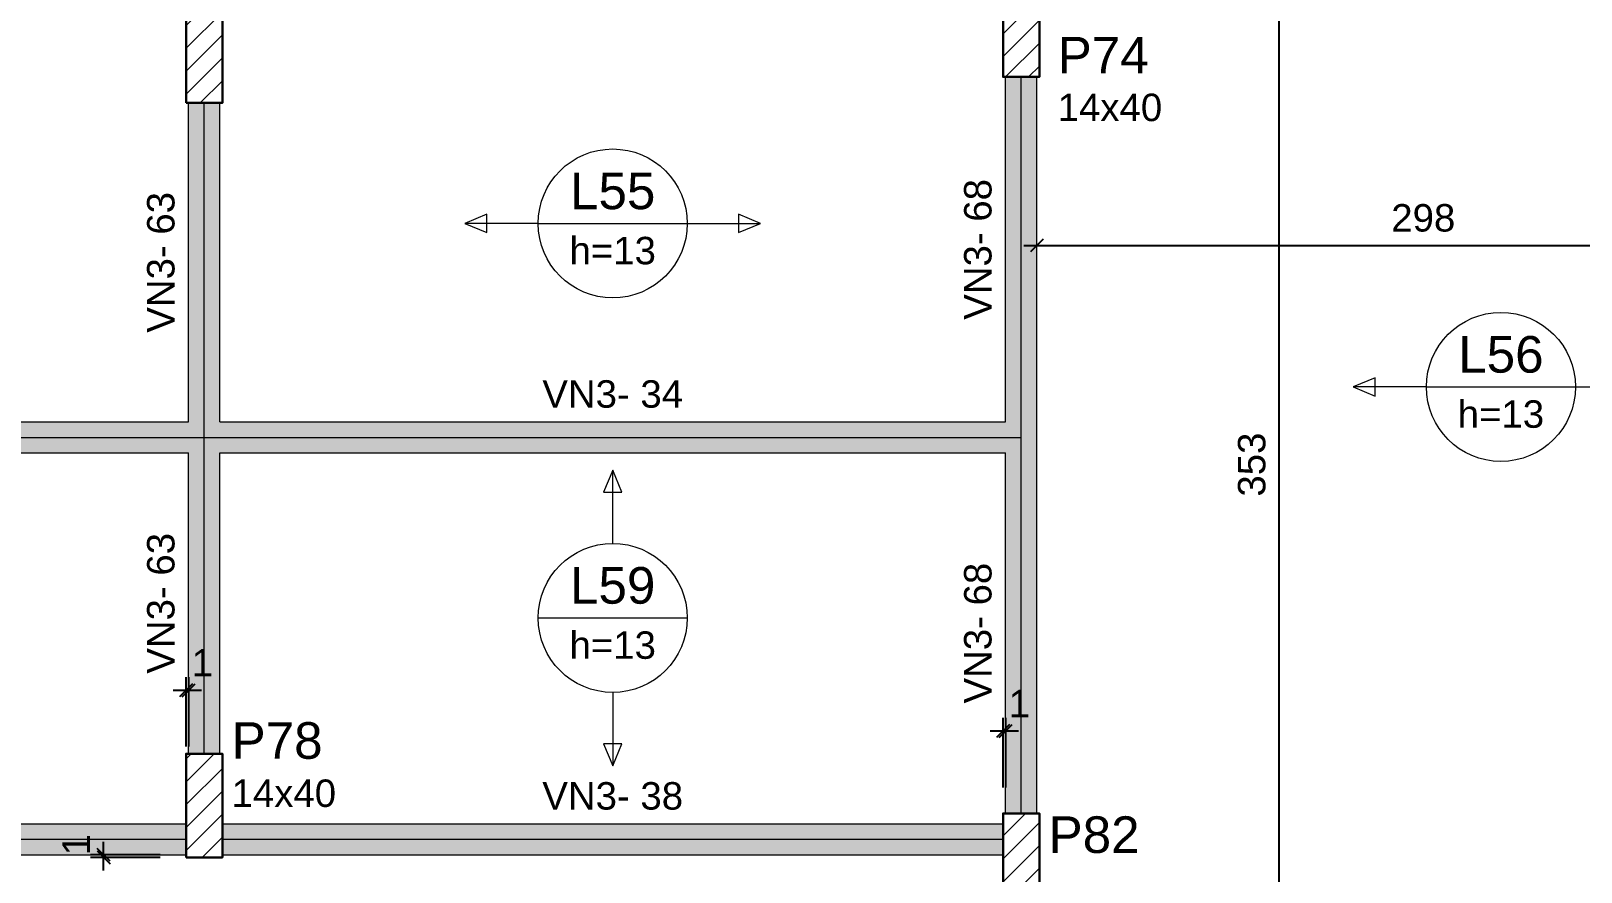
# Model space of a CAD drawing. Header units: millimetres. Extents: x -8 to 605, y -494 to 220.
# Drawn here: x 14.13 to 26.08, y -482.56 to -476.07 of the extents above; entities that cross this region are included whole.
import ezdxf

# ---------------------------------------------------------------- set-up
doc = ezdxf.new("R2010")
doc.units = ezdxf.units.MM
doc.header["$MEASUREMENT"] = 0
doc.linetypes.add('NULL', pattern=[0])
for name, color, linetype, lineweight in [('FO-Cotas', 5, 'Continuous', 5), ('FO-Eixos', 5, 'Continuous', 5), ('FO-Hachura pilar que passa', 19, 'Continuous', 5), ('FO-Hachura viga', 43, 'Continuous', 5), ('FO-Pilares', 4, 'Continuous', 30), ('FO-Textos das lajes', 1, 'Continuous', 20), ('FO-Textos das vigas', 7, 'Continuous', 5), ('FO-Textos dos pilares', 7, 'Continuous', 5), ('FO-Vigas', 1, 'Continuous', 20)]:
    doc.layers.add(name, color=color, linetype=linetype, lineweight=lineweight)
doc.styles.add('Arial', font='arial.ttf')
doc.dimstyles.new('UM_50.000000', dxfattribs={"dimtxt": 0.18, "dimasz": 0.1, "dimexe": 0.1, "dimexo": 0.2, "dimgap": 0, "dimtad": 1, "dimtih": 1, "dimtoh": 1, "dimdec": 1, "dimlfac": 50, "dimzin": 0, "dimdsep": 46, "dimtxsty": 'Standard', "dimcen": 0.09, "dimdle": 0.1, "dimadec": 1, "dimazin": 2, "dimtfac": 1, "dimtdec": 4, "dimtofl": 0, "dimtmove": 0, "dimatfit": 3, "dimfxl": 1, "dimtolj": 1, "dimarcsym": 0})
pattern_1 = [(45, (-4.58844, -411.61486), (-0.08838835, 0.08838835), [])]

# ---------------------------------------------------------------- blocks, each defined once
blk = doc.blocks.new('_Oblique')
at = {"color": 0, "linetype": 'ByBlock', "lineweight": -2}
blk.add_line((-0.5, -0.5), (0.5, 0.5), dxfattribs=at)
blk = doc.blocks.new('*D4117')
at = {"layer": 'Defpoints', "color": 0, "transparency": 16777216}
for p in [(15.322, -482.445), (9.302, -483.205), (15.322, -484.617)]:
    blk.add_point(p, dxfattribs=at)
at = {"layer": 'FO-Cotas', "color": 0, "lineweight": -2, "transparency": 16777216}
for p, q in [((15.322, -482.645), (15.322, -484.717)), ((9.302, -483.405), (9.302, -484.717)), ((9.202, -484.617), (15.422, -484.617))]:
    blk.add_line(p, q, dxfattribs=at)
at = {"layer": 'FO-Cotas', "color": 0, "lineweight": -2, "transparency": 16777216, "xscale": 0.1, "yscale": 0.1, "zscale": 0.1, "rotation": 180}
blk.add_blockref('_Oblique', (9.302, -484.617), dxfattribs=at)
at = {"layer": 'FO-Cotas', "color": 0, "lineweight": -2, "transparency": 16777216, "xscale": 0.1, "yscale": 0.1, "zscale": 0.1}
blk.add_blockref('_Oblique', (15.322, -484.617), dxfattribs=at)
at = {"layer": 'FO-Cotas', "color": 7, "transparency": 16777216, "insert": (12.312, -484.405), "char_height": 0.2118, "attachment_point": 5, "rotation": 0.0057, "style": 'Arial'}
blk.add_mtext('\\A1;301', dxfattribs=at)
blk = doc.blocks.new('*D4118')
at = {"layer": 'Defpoints', "color": 0, "transparency": 16777216}
for p in [(15.322, -482.445), (15.602, -482.445), (15.602, -484.617)]:
    blk.add_point(p, dxfattribs=at)
at = {"layer": 'FO-Cotas', "color": 0, "lineweight": -2, "transparency": 16777216}
for p, q in [((15.322, -482.645), (15.322, -484.717)), ((15.602, -482.645), (15.602, -484.717)), ((15.222, -484.617), (15.702, -484.617))]:
    blk.add_line(p, q, dxfattribs=at)
at = {"layer": 'FO-Cotas', "color": 0, "lineweight": -2, "transparency": 16777216, "xscale": 0.1, "yscale": 0.1, "zscale": 0.1, "rotation": 180}
blk.add_blockref('_Oblique', (15.322, -484.617), dxfattribs=at)
at = {"layer": 'FO-Cotas', "color": 0, "lineweight": -2, "transparency": 16777216, "xscale": 0.1, "yscale": 0.1, "zscale": 0.1}
blk.add_blockref('_Oblique', (15.602, -484.617), dxfattribs=at)
at = {"layer": 'FO-Cotas', "color": 7, "transparency": 16777216, "insert": (15.462, -484.405), "char_height": 0.2118, "attachment_point": 5, "rotation": 0.0057, "style": 'Arial'}
blk.add_mtext('\\A1;14', dxfattribs=at)
blk = doc.blocks.new('*D4119')
at = {"layer": 'Defpoints', "color": 0, "transparency": 16777216}
for p in [(15.602, -482.445), (21.622, -483.205), (21.622, -484.617)]:
    blk.add_point(p, dxfattribs=at)
at = {"layer": 'FO-Cotas', "color": 0, "lineweight": -2, "transparency": 16777216}
for p, q in [((15.602, -482.645), (15.602, -484.717)), ((21.622, -483.405), (21.622, -484.717)), ((15.502, -484.617), (21.722, -484.617))]:
    blk.add_line(p, q, dxfattribs=at)
at = {"layer": 'FO-Cotas', "color": 0, "lineweight": -2, "transparency": 16777216, "xscale": 0.1, "yscale": 0.1, "zscale": 0.1, "rotation": 180}
blk.add_blockref('_Oblique', (15.602, -484.617), dxfattribs=at)
at = {"layer": 'FO-Cotas', "color": 0, "lineweight": -2, "transparency": 16777216, "xscale": 0.1, "yscale": 0.1, "zscale": 0.1}
blk.add_blockref('_Oblique', (21.622, -484.617), dxfattribs=at)
at = {"layer": 'FO-Cotas', "color": 7, "transparency": 16777216, "insert": (18.612, -484.405), "char_height": 0.2118, "attachment_point": 5, "rotation": 0.0057, "style": 'Arial'}
blk.add_mtext('\\A1;301', dxfattribs=at)
blk = doc.blocks.new('*D4126')
at = {"layer": 'Defpoints', "color": 0, "transparency": 16777216}
for p in [(-0.578, -475.905), (31.502, -475.905), (31.502, -485.146)]:
    blk.add_point(p, dxfattribs=at)
at = {"layer": 'FO-Cotas', "color": 0, "lineweight": -2, "transparency": 16777216}
for p, q in [((-0.578, -476.105), (-0.578, -485.246)), ((31.502, -476.105), (31.502, -485.246)), ((-0.678, -485.146), (31.602, -485.146))]:
    blk.add_line(p, q, dxfattribs=at)
at = {"layer": 'FO-Cotas', "color": 0, "lineweight": -2, "transparency": 16777216, "xscale": 0.1, "yscale": 0.1, "zscale": 0.1, "rotation": 180}
blk.add_blockref('_Oblique', (-0.578, -485.146), dxfattribs=at)
at = {"layer": 'FO-Cotas', "color": 0, "lineweight": -2, "transparency": 16777216, "xscale": 0.1, "yscale": 0.1, "zscale": 0.1}
blk.add_blockref('_Oblique', (31.502, -485.146), dxfattribs=at)
at = {"layer": 'FO-Cotas', "color": 7, "transparency": 16777216, "insert": (15.462, -484.935), "char_height": 0.2118, "attachment_point": 5, "rotation": 0.0057, "style": 'Arial'}
blk.add_mtext('\\A1;1604', dxfattribs=at)
blk = doc.blocks.new('*D4195')
at = {"layer": 'Defpoints', "color": 0, "transparency": 16777216}
for p in [(21.882, -477.725), (27.842, -477.725), (27.842, -477.725)]:
    blk.add_point(p, dxfattribs=at)
at = {"layer": 'FO-Cotas', "color": 0, "lineweight": -2, "transparency": 16777216}
blk.add_line((21.782, -477.725), (27.942, -477.725), dxfattribs=at)
at = {"layer": 'FO-Cotas', "color": 0, "lineweight": -2, "transparency": 16777216, "xscale": 0.1, "yscale": 0.1, "zscale": 0.1, "rotation": 180}
blk.add_blockref('_Oblique', (21.882, -477.725), dxfattribs=at)
at = {"layer": 'FO-Cotas', "color": 0, "lineweight": -2, "transparency": 16777216, "xscale": 0.1, "yscale": 0.1, "zscale": 0.1}
blk.add_blockref('_Oblique', (27.842, -477.725), dxfattribs=at)
at = {"layer": 'FO-Cotas', "color": 7, "transparency": 16777216, "insert": (24.862, -477.513), "char_height": 0.2118, "attachment_point": 5, "rotation": 0.0057, "style": 'Arial'}
blk.add_mtext('\\A1;298', dxfattribs=at)
blk = doc.blocks.new('*D4345')
at = {"layer": 'Defpoints', "color": 0, "transparency": 16777216}
for p in [(23.752, -475.885), (23.752, -475.885), (23.752, -482.945)]:
    blk.add_point(p, dxfattribs=at)
at = {"layer": 'FO-Cotas', "color": 0, "lineweight": -2, "transparency": 16777216}
blk.add_line((23.752, -483.045), (23.752, -475.785), dxfattribs=at)
at = {"layer": 'FO-Cotas', "color": 0, "lineweight": -2, "transparency": 16777216, "xscale": 0.1, "yscale": 0.1, "zscale": 0.1}
for p, rotation in [((23.752, -475.885), 90), ((23.752, -482.945), 270)]:
    blk.add_blockref('_Oblique', p, dxfattribs=dict(at, rotation=rotation))
at = {"layer": 'FO-Cotas', "color": 7, "transparency": 16777216, "insert": (23.54, -479.415), "char_height": 0.2118, "attachment_point": 5, "rotation": 90, "style": 'Arial'}
blk.add_mtext('\\A1;353', dxfattribs=at)
blk = doc.blocks.new('*D4452')
at = {"layer": 'Defpoints', "color": 0, "transparency": 16777216}
for p in [(15.342, -481.155), (15.322, -481.79), (15.342, -481.79)]:
    blk.add_point(p, dxfattribs=at)
at = {"layer": 'FO-Cotas', "color": 0, "lineweight": -2, "transparency": 16777216}
for p, q in [((15.322, -481.59), (15.322, -481.055)), ((15.342, -481.59), (15.342, -481.055)), ((15.222, -481.155), (15.442, -481.155))]:
    blk.add_line(p, q, dxfattribs=at)
at = {"layer": 'FO-Cotas', "color": 0, "lineweight": -2, "transparency": 16777216, "xscale": 0.1, "yscale": 0.1, "zscale": 0.1, "rotation": 180}
blk.add_blockref('_Oblique', (15.322, -481.155), dxfattribs=at)
at = {"layer": 'FO-Cotas', "color": 0, "lineweight": -2, "transparency": 16777216, "xscale": 0.1, "yscale": 0.1, "zscale": 0.1}
blk.add_blockref('_Oblique', (15.342, -481.155), dxfattribs=at)
at = {"layer": 'FO-Cotas', "color": 7, "transparency": 16777216, "insert": (15.448, -480.943), "char_height": 0.2118, "attachment_point": 5, "rotation": 0.0057, "style": 'Arial'}
blk.add_mtext('\\A1;1', dxfattribs=at)
blk = doc.blocks.new('*D4457')
at = {"layer": 'Defpoints', "color": 0, "transparency": 16777216}
for p in [(21.642, -481.469), (21.622, -482.105), (21.642, -482.105)]:
    blk.add_point(p, dxfattribs=at)
at = {"layer": 'FO-Cotas', "color": 0, "lineweight": -2, "transparency": 16777216}
for p, q in [((21.622, -481.905), (21.622, -481.369)), ((21.642, -481.905), (21.642, -481.369)), ((21.522, -481.469), (21.742, -481.469))]:
    blk.add_line(p, q, dxfattribs=at)
at = {"layer": 'FO-Cotas', "color": 0, "lineweight": -2, "transparency": 16777216, "xscale": 0.1, "yscale": 0.1, "zscale": 0.1, "rotation": 180}
blk.add_blockref('_Oblique', (21.622, -481.469), dxfattribs=at)
at = {"layer": 'FO-Cotas', "color": 0, "lineweight": -2, "transparency": 16777216, "xscale": 0.1, "yscale": 0.1, "zscale": 0.1}
blk.add_blockref('_Oblique', (21.642, -481.469), dxfattribs=at)
at = {"layer": 'FO-Cotas', "color": 7, "transparency": 16777216, "insert": (21.748, -481.258), "char_height": 0.2118, "attachment_point": 5, "rotation": 0.0057, "style": 'Arial'}
blk.add_mtext('\\A1;1', dxfattribs=at)
blk = doc.blocks.new('*D4528')
at = {"layer": 'Defpoints', "color": 0, "transparency": 16777216}
for p in [(14.686, -482.425), (15.322, -482.425), (15.322, -482.445)]:
    blk.add_point(p, dxfattribs=at)
at = {"layer": 'FO-Cotas', "color": 0, "lineweight": -2, "transparency": 16777216}
for p, q in [((14.686, -482.545), (14.686, -482.325)), ((15.122, -482.425), (14.586, -482.425)), ((15.122, -482.445), (14.586, -482.445))]:
    blk.add_line(p, q, dxfattribs=at)
at = {"layer": 'FO-Cotas', "color": 0, "lineweight": -2, "transparency": 16777216, "xscale": 0.1, "yscale": 0.1, "zscale": 0.1}
for p, rotation in [((14.686, -482.425), 90), ((14.686, -482.445), 270)]:
    blk.add_blockref('_Oblique', p, dxfattribs=dict(at, rotation=rotation))
at = {"layer": 'FO-Cotas', "color": 7, "transparency": 16777216, "insert": (14.474, -482.347), "char_height": 0.2118, "attachment_point": 5, "rotation": 90, "style": 'Arial'}
blk.add_mtext('\\A1;1', dxfattribs=at)

msp = doc.modelspace()

# ---------------------------------------------------------------- hatches: boundary and pattern name
at = {"layer": 'FO-Hachura pilar que passa', "linetype": 'Continuous', "ltscale": 0.2}
h = msp.add_hatch(dxfattribs=at)
h.set_pattern_fill('ANSI31', color=19, style=0)
h.set_pattern_definition(pattern_1)
h.paths.add_polyline_path([(15.3216, -476.6249), (15.4616, -476.6249), (15.6016, -476.6249), (15.6016, -476.1249), (15.6016, -475.6249), (15.4616, -475.6249), (15.3216, -475.6249), (15.3216, -476.1249)])
h = msp.add_hatch(dxfattribs=at)
h.set_pattern_fill('ANSI31', color=19, style=0)
h.set_pattern_definition(pattern_1)
h.paths.add_polyline_path([(21.9016, -475.6249), (21.7616, -475.6249), (21.6216, -475.6249), (21.6216, -476.0249), (21.6216, -476.4249), (21.7616, -476.4249), (21.9016, -476.4249), (21.9016, -476.0249)])
h = msp.add_hatch(dxfattribs=at)
h.set_pattern_fill('ANSI31', color=19, style=0)
h.set_pattern_definition(pattern_1)
h.paths.add_polyline_path([(15.3216, -482.4449), (15.4616, -482.4449), (15.6016, -482.4449), (15.6016, -482.0449), (15.6016, -481.6449), (15.4616, -481.6449), (15.3216, -481.6449), (15.3216, -482.0449)])
h = msp.add_hatch(dxfattribs=at)
h.set_pattern_fill('ANSI31', color=19, style=0)
h.set_pattern_definition(pattern_1)
h.paths.add_polyline_path([(21.6216, -483.2049), (21.7616, -483.2049), (21.9016, -483.2049), (21.9016, -482.6549), (21.9016, -482.1049), (21.7616, -482.1049), (21.6216, -482.1049), (21.6216, -482.6549)])
at = {"layer": 'FO-Hachura viga', "linetype": 'Continuous', "ltscale": 0.2}
for points in [[(21.8816, -476.4249), (21.8816, -476.4249), (21.6416, -476.4249), (21.6416, -479.0849), (21.7616, -479.2049), (21.8816, -479.2049), (21.8816, -476.4249)], [(15.5816, -479.0849), (15.5816, -479.0849), (15.5816, -476.6249), (15.3416, -476.6249), (15.3416, -479.0849), (15.4616, -479.2049), (15.5816, -479.0849)], [(15.4616, -479.2049), (15.4616, -479.2049), (15.3416, -479.0849), (9.2816, -479.0849), (9.1616, -479.2049), (9.2816, -479.3249), (15.3416, -479.3249), (15.4616, -479.2049)], [(21.7616, -479.2049), (21.7616, -479.2049), (21.6416, -479.0849), (15.5816, -479.0849), (15.4616, -479.2049), (15.5816, -479.3249), (21.6416, -479.3249), (21.7616, -479.2049)], [(15.5816, -479.3249), (15.5816, -479.3249), (15.4616, -479.2049), (15.3416, -479.3249), (15.3416, -481.6449), (15.5816, -481.6449), (15.5816, -479.3249)], [(21.8816, -479.2049), (21.8816, -479.2049), (21.7616, -479.2049), (21.6416, -479.3249), (21.6416, -482.1049), (21.8816, -482.1049), (21.8816, -479.2049)], [(15.3216, -482.1849), (15.3216, -482.1849), (9.3016, -482.1849), (9.3016, -482.4249), (15.3216, -482.4249), (15.3216, -482.1849)], [(21.6216, -482.1849), (21.6216, -482.1849), (15.6016, -482.1849), (15.6016, -482.4249), (21.6216, -482.4249), (21.6216, -482.1849)]]:
    msp.add_hatch(color=43, dxfattribs=at).paths.add_polyline_path(points)

# ---------------------------------------------------------------- linework, layer by layer
at = {"layer": 'FO-Eixos'}
for p, q in [((21.7616, -479.2049), (21.7616, -476.4249)), ((15.4616, -479.2049), (15.4616, -476.6249)), ((9.1616, -479.2049), (15.4616, -479.2049)), ((15.4616, -481.6449), (15.4616, -479.2049)), ((15.4616, -479.2049), (21.7616, -479.2049)), ((21.7616, -482.1049), (21.7616, -479.2049)), ((9.3016, -482.3049), (15.3216, -482.3049)), ((15.6016, -482.3049), (21.6216, -482.3049))]:
    msp.add_line(p, q, dxfattribs=at)
at = {"layer": 'FO-Pilares'}
for points in [[(15.3216, -476.6249), (15.4616, -476.6249), (15.6016, -476.6249), (15.6016, -476.1249), (15.6016, -475.6249), (15.4616, -475.6249), (15.3216, -475.6249), (15.3216, -476.1249), (15.3216, -476.6249)], [(21.9016, -475.6249), (21.7616, -475.6249), (21.6216, -475.6249), (21.6216, -476.0249), (21.6216, -476.4249), (21.7616, -476.4249), (21.9016, -476.4249), (21.9016, -476.0249), (21.9016, -475.6249)], [(15.3216, -482.4449), (15.4616, -482.4449), (15.6016, -482.4449), (15.6016, -482.0449), (15.6016, -481.6449), (15.4616, -481.6449), (15.3216, -481.6449), (15.3216, -482.0449), (15.3216, -482.4449)], [(21.6216, -483.2049), (21.7616, -483.2049), (21.9016, -483.2049), (21.9016, -482.6549), (21.9016, -482.1049), (21.7616, -482.1049), (21.6216, -482.1049), (21.6216, -482.6549), (21.6216, -483.2049)]]:
    msp.add_lwpolyline(points, close=True, dxfattribs=at)
at = {"layer": 'FO-Textos das lajes'}
for p, q in [((17.6416, -477.4843), (17.4721, -477.5549)), ((17.6416, -477.6255), (17.6416, -477.4843)), ((19.751, -477.5549), (19.5816, -477.4843)), ((19.5816, -477.4843), (19.5816, -477.6255)), ((17.4721, -477.5549), (17.6416, -477.6255)), ((18.0369, -477.5549), (19.1862, -477.5549)), ((19.5816, -477.6255), (19.751, -477.5549)), ((24.4906, -478.7452), (24.3212, -478.8158)), ((24.4906, -478.8864), (24.4906, -478.7452)), ((24.3212, -478.8158), (24.4906, -478.8864)), ((24.886, -478.8158), (26.0353, -478.8158)), ((18.6116, -479.4585), (18.541, -479.6279)), ((18.6822, -479.6279), (18.6116, -479.4585)), ((18.541, -479.6279), (18.6822, -479.6279)), ((18.0369, -480.5979), (19.1862, -480.5979)), ((18.6822, -481.5679), (18.541, -481.5679)), ((18.541, -481.5679), (18.6116, -481.7374)), ((18.6116, -481.7374), (18.6822, -481.5679))]:
    msp.add_line(p, q, dxfattribs=at)
for points in [[(18.0369, -477.5549), (17.4721, -477.5549)], [(19.1862, -477.5549), (19.751, -477.5549)], [(24.886, -478.8158), (24.3212, -478.8158)], [(26.0353, -478.8158), (26.6001, -478.8158)], [(18.6116, -480.0233), (18.6116, -479.4585)], [(18.6116, -481.1726), (18.6116, -481.7374)]]:
    msp.add_lwpolyline(points, dxfattribs=at)
for centre in [(18.6116, -477.5549), (25.4606, -478.8158), (18.6116, -480.5979)]:
    msp.add_circle(centre, 0.5746, dxfattribs=at)
at = {"layer": 'FO-Vigas'}
for p, q in [((21.6416, -479.0849), (21.6416, -476.4249)), ((21.8816, -479.2049), (21.8816, -476.4249)), ((15.3416, -479.0849), (15.3416, -476.6249)), ((15.5816, -479.0849), (15.5816, -476.6249)), ((9.2816, -479.0849), (15.3416, -479.0849)), ((15.5816, -479.0849), (21.6416, -479.0849)), ((21.8816, -482.1049), (21.8816, -479.2049)), ((9.2816, -479.3249), (15.3416, -479.3249)), ((15.3416, -481.6449), (15.3416, -479.3249)), ((15.5816, -481.6449), (15.5816, -479.3249)), ((15.5816, -479.3249), (21.6416, -479.3249)), ((21.6416, -482.1049), (21.6416, -479.3249)), ((9.3016, -482.1849), (15.3216, -482.1849)), ((15.6016, -482.1849), (21.6216, -482.1849)), ((9.3016, -482.4249), (15.3216, -482.4249)), ((15.6016, -482.4249), (21.6216, -482.4249))]:
    msp.add_line(p, q, dxfattribs=at)

# ---------------------------------------------------------------- texts
at = {"layer": 'FO-Textos das lajes', "linetype": 'NULL', "ltscale": 0.2, "attachment_point": 8, "line_spacing_factor": 0.798, "style": 'Arial'}
for s, insert, char_height, width in [('L55', (18.6116, -477.4487), 0.2824, 1.316001), ('h=13', (18.6116, -477.873), 0.2118, 1.332467), ('L56', (25.4606, -478.7097), 0.2824, 1.316001), ('h=13', (25.4606, -479.134), 0.2118, 1.332467), ('L59', (18.6116, -480.4917), 0.2824, 1.316001), ('h=13', (18.6116, -480.916), 0.2118, 1.332467)]:
    msp.add_mtext(s, dxfattribs=dict(at, insert=insert, char_height=char_height, width=width))
at = {"layer": 'FO-Textos das vigas', "linetype": 'NULL', "ltscale": 0.2, "char_height": 0.2118, "width": 2.170627, "attachment_point": 8, "rotation": 90.00021, "line_spacing_factor": 0.798, "style": 'Arial'}
for s, insert in [('VN3- 68', (21.5357, -477.7549)), ('VN3- 63', (15.2357, -477.8549)), ('VN3- 63', (15.2357, -480.4849)), ('VN3- 68', (21.5357, -480.7149))]:
    msp.add_mtext(s, dxfattribs=dict(at, insert=insert))
at = {"layer": 'FO-Textos das vigas', "linetype": 'NULL', "ltscale": 0.2, "char_height": 0.2118, "width": 2.170627, "attachment_point": 8, "line_spacing_factor": 0.798, "style": 'Arial'}
for s, insert in [('VN3- 34', (18.6116, -478.979)), ('VN3- 38', (18.6116, -482.079))]:
    msp.add_mtext(s, dxfattribs=dict(at, insert=insert))
at = {"layer": 'FO-Textos dos pilares', "linetype": 'NULL', "ltscale": 0.2, "attachment_point": 7, "line_spacing_factor": 0.798, "style": 'Arial'}
for s, insert, char_height, width in [('P74', (22.0426, -476.3982), 0.2824, 1.403821), ('14x40', (22.0426, -476.7685), 0.2118, 1.612069), ('P78', (15.6726, -481.6882), 0.2824, 1.403821), ('14x40', (15.6726, -482.0585), 0.2118, 1.612069), ('P82', (21.9726, -482.4144), 0.2824, 1.403821)]:
    msp.add_mtext(s, dxfattribs=dict(at, insert=insert, char_height=char_height, width=width))

# ---------------------------------------------------------------- dimensions: what is measured, and where the dimension line sits
at = {"layer": 'FO-Cotas'}
for base, p1, p2, override, picture, middle in [((23.7516, -475.8849), (23.7516, -482.9449), (23.7516, -475.8849), {"dimtxt": 0.2118, "dimasz": 0.1, "dimexe": 0.1, "dimexo": 0.2, "dimtad": 1, "dimtih": 0, "dimtoh": 0, "dimdec": 1, "dimlfac": 50, "dimzin": 8, "dimtxsty": 'Arial', "dimblk": 'Oblique', "dimblk1": 'Oblique', "dimblk2": 'Oblique', "dimsah": 1, "dimdle": 0.1, "dimse1": 1, "dimse2": 1, "dimclrt": 7, "dimadec": 1, "dimazin": 3, "dimtmove": 2, "dimldrblk": 'Oblique'}, '*D4345', (23.5398, -479.4149)), ((14.6862, -482.4249), (15.3216, -482.4449), (15.3216, -482.4249), {"dimtxt": 0.2118, "dimasz": 0.1, "dimexe": 0.1, "dimexo": 0.2, "dimtad": 1, "dimtih": 0, "dimtoh": 0, "dimdec": 1, "dimlfac": 50, "dimzin": 8, "dimtxsty": 'Arial', "dimblk": 'Oblique', "dimblk1": 'Oblique', "dimblk2": 'Oblique', "dimsah": 1, "dimdle": 0.1, "dimse1": 0, "dimse2": 0, "dimclrt": 7, "dimadec": 1, "dimazin": 3, "dimtmove": 2, "dimldrblk": 'Oblique'}, '*D4528', (14.4744, -482.3466))]:
    dim = msp.add_linear_dim(base=base, p1=p1, p2=p2, angle=90, dimstyle='UM_50.000000', override=override, dxfattribs=at)
    dim.commit()
    dim.dimension.update_dxf_attribs({"geometry": picture, "text_midpoint": middle, "dimtype": 160, "text_rotation": 90})
for base, p1, p2, override, picture, middle in [((31.5016, -485.1464), (-0.5784, -475.9049), (31.5016, -475.9049), {"dimtxt": 0.2118, "dimasz": 0.1, "dimexe": 0.1, "dimexo": 0.2, "dimtad": 1, "dimtih": 0, "dimtoh": 0, "dimdec": 1, "dimlfac": 50, "dimzin": 8, "dimtxsty": 'Arial', "dimblk": 'Oblique', "dimblk1": 'Oblique', "dimblk2": 'Oblique', "dimsah": 1, "dimdle": 0.1, "dimse1": 0, "dimse2": 0, "dimclrt": 7, "dimadec": 1, "dimazin": 3, "dimtmove": 2, "dimldrblk": 'Oblique'}, '*D4126', (15.4616, -484.9346)), ((27.8416, -477.7249), (21.8816, -477.7249), (27.8416, -477.7249), {"dimtxt": 0.2118, "dimasz": 0.1, "dimexe": 0.1, "dimexo": 0.2, "dimtad": 1, "dimtih": 0, "dimtoh": 0, "dimdec": 1, "dimlfac": 50, "dimzin": 8, "dimtxsty": 'Arial', "dimblk": 'Oblique', "dimblk1": 'Oblique', "dimblk2": 'Oblique', "dimsah": 1, "dimdle": 0.1, "dimse1": 1, "dimse2": 1, "dimclrt": 7, "dimadec": 1, "dimazin": 3, "dimtmove": 2, "dimldrblk": 'Oblique'}, '*D4195', (24.8616, -477.5131)), ((15.3416, -481.1548), (15.3216, -481.7902), (15.3416, -481.7902), {"dimtxt": 0.2118, "dimasz": 0.1, "dimexe": 0.1, "dimexo": 0.2, "dimtad": 1, "dimtih": 0, "dimtoh": 0, "dimdec": 1, "dimlfac": 50, "dimzin": 8, "dimtxsty": 'Arial', "dimblk": 'Oblique', "dimblk1": 'Oblique', "dimblk2": 'Oblique', "dimsah": 1, "dimdle": 0.1, "dimse1": 0, "dimse2": 0, "dimclrt": 7, "dimadec": 1, "dimazin": 3, "dimtmove": 2, "dimldrblk": 'Oblique'}, '*D4452', (15.4478, -480.943)), ((21.6416, -481.4695), (21.6216, -482.1049), (21.6416, -482.1049), {"dimtxt": 0.2118, "dimasz": 0.1, "dimexe": 0.1, "dimexo": 0.2, "dimtad": 1, "dimtih": 0, "dimtoh": 0, "dimdec": 1, "dimlfac": 50, "dimzin": 8, "dimtxsty": 'Arial', "dimblk": 'Oblique', "dimblk1": 'Oblique', "dimblk2": 'Oblique', "dimsah": 1, "dimdle": 0.1, "dimse1": 0, "dimse2": 0, "dimclrt": 7, "dimadec": 1, "dimazin": 3, "dimtmove": 2, "dimldrblk": 'Oblique'}, '*D4457', (21.7478, -481.2577)), ((15.3216, -484.6169), (9.3016, -483.2049), (15.3216, -482.4449), {"dimtxt": 0.2118, "dimasz": 0.1, "dimexe": 0.1, "dimexo": 0.2, "dimtad": 1, "dimtih": 0, "dimtoh": 0, "dimdec": 1, "dimlfac": 50, "dimzin": 8, "dimtxsty": 'Arial', "dimblk": 'Oblique', "dimblk1": 'Oblique', "dimblk2": 'Oblique', "dimsah": 1, "dimdle": 0.1, "dimse1": 0, "dimse2": 0, "dimclrt": 7, "dimadec": 1, "dimazin": 3, "dimtmove": 2, "dimldrblk": 'Oblique'}, '*D4117', (12.3116, -484.4051)), ((15.6016, -484.6169), (15.3216, -482.4449), (15.6016, -482.4449), {"dimtxt": 0.2118, "dimasz": 0.1, "dimexe": 0.1, "dimexo": 0.2, "dimtad": 1, "dimtih": 0, "dimtoh": 0, "dimdec": 1, "dimlfac": 50, "dimzin": 8, "dimtxsty": 'Arial', "dimblk": 'Oblique', "dimblk1": 'Oblique', "dimblk2": 'Oblique', "dimsah": 1, "dimdle": 0.1, "dimse1": 0, "dimse2": 0, "dimclrt": 7, "dimadec": 1, "dimazin": 3, "dimtmove": 2, "dimldrblk": 'Oblique'}, '*D4118', (15.4616, -484.4051)), ((21.6216, -484.6169), (15.6016, -482.4449), (21.6216, -483.2049), {"dimtxt": 0.2118, "dimasz": 0.1, "dimexe": 0.1, "dimexo": 0.2, "dimtad": 1, "dimtih": 0, "dimtoh": 0, "dimdec": 1, "dimlfac": 50, "dimzin": 8, "dimtxsty": 'Arial', "dimblk": 'Oblique', "dimblk1": 'Oblique', "dimblk2": 'Oblique', "dimsah": 1, "dimdle": 0.1, "dimse1": 0, "dimse2": 0, "dimclrt": 7, "dimadec": 1, "dimazin": 3, "dimtmove": 2, "dimldrblk": 'Oblique'}, '*D4119', (18.6116, -484.4051))]:
    dim = msp.add_linear_dim(base=base, p1=p1, p2=p2, dimstyle='UM_50.000000', override=override, dxfattribs=at)
    dim.commit()
    dim.dimension.update_dxf_attribs({"geometry": picture, "text_midpoint": middle, "dimtype": 160, "text_rotation": 0.00573})

doc.saveas('drawing.dxf')
